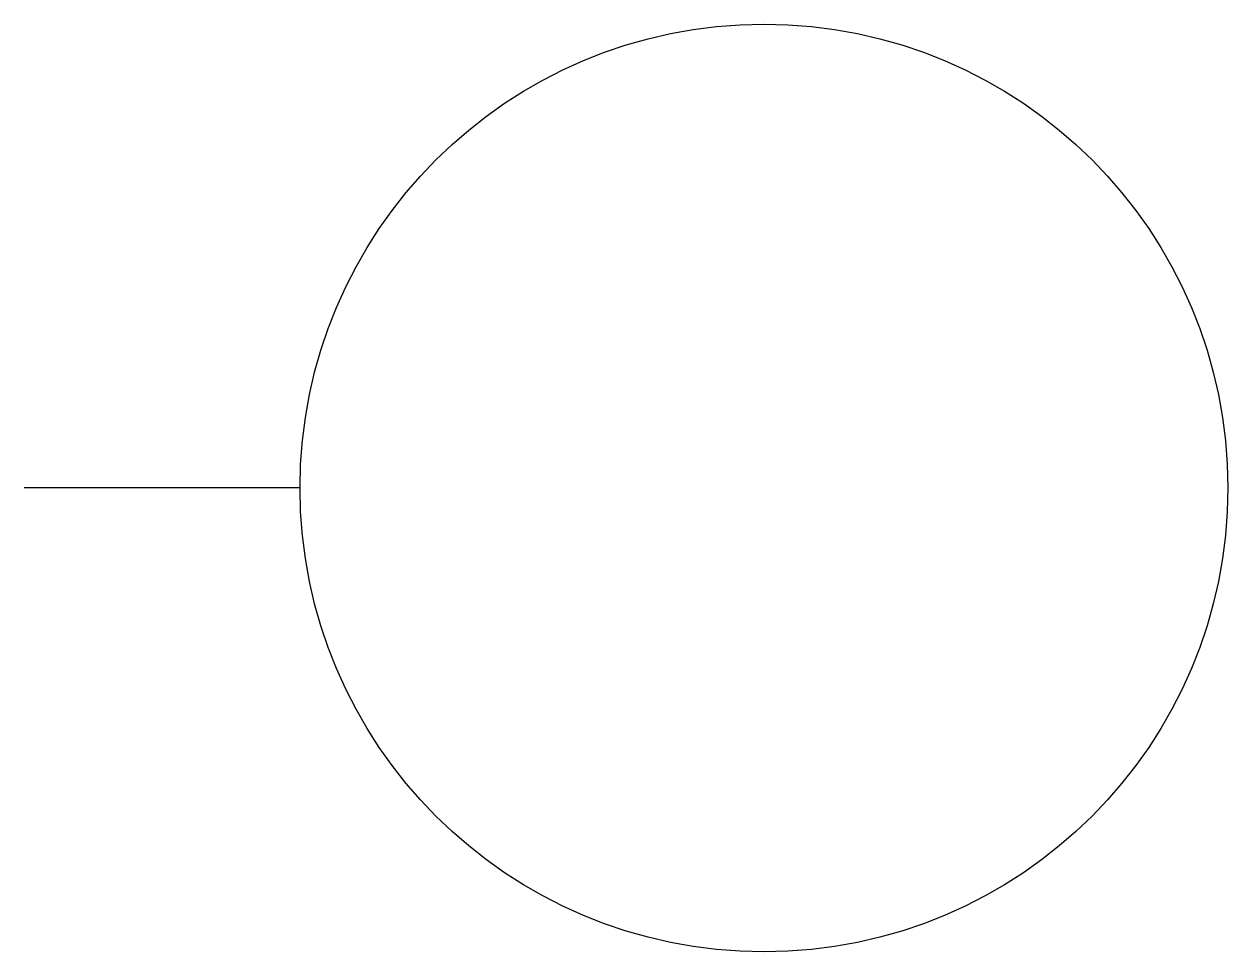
# Model space of a CAD drawing. Extents: x 474.518 to 474.729, y 298.444 to 298.606.
import ezdxf

# ---------------------------------------------------------------- set-up
doc = ezdxf.new("R2010")
doc.units = 0
doc.header["$LTSCALE"] = 48
doc.header["$MEASUREMENT"] = 0
doc.layers.get('0').update_dxf_attribs({"linetype": 'CONTINUOUS'})

msp = doc.modelspace()

# ---------------------------------------------------------------- linework, layer by layer
msp.add_line((474.56621, 298.52479), (474.51793, 298.52479))
msp.add_circle((474.64737, 298.52479), 0.08116)

doc.saveas('drawing.dxf')
